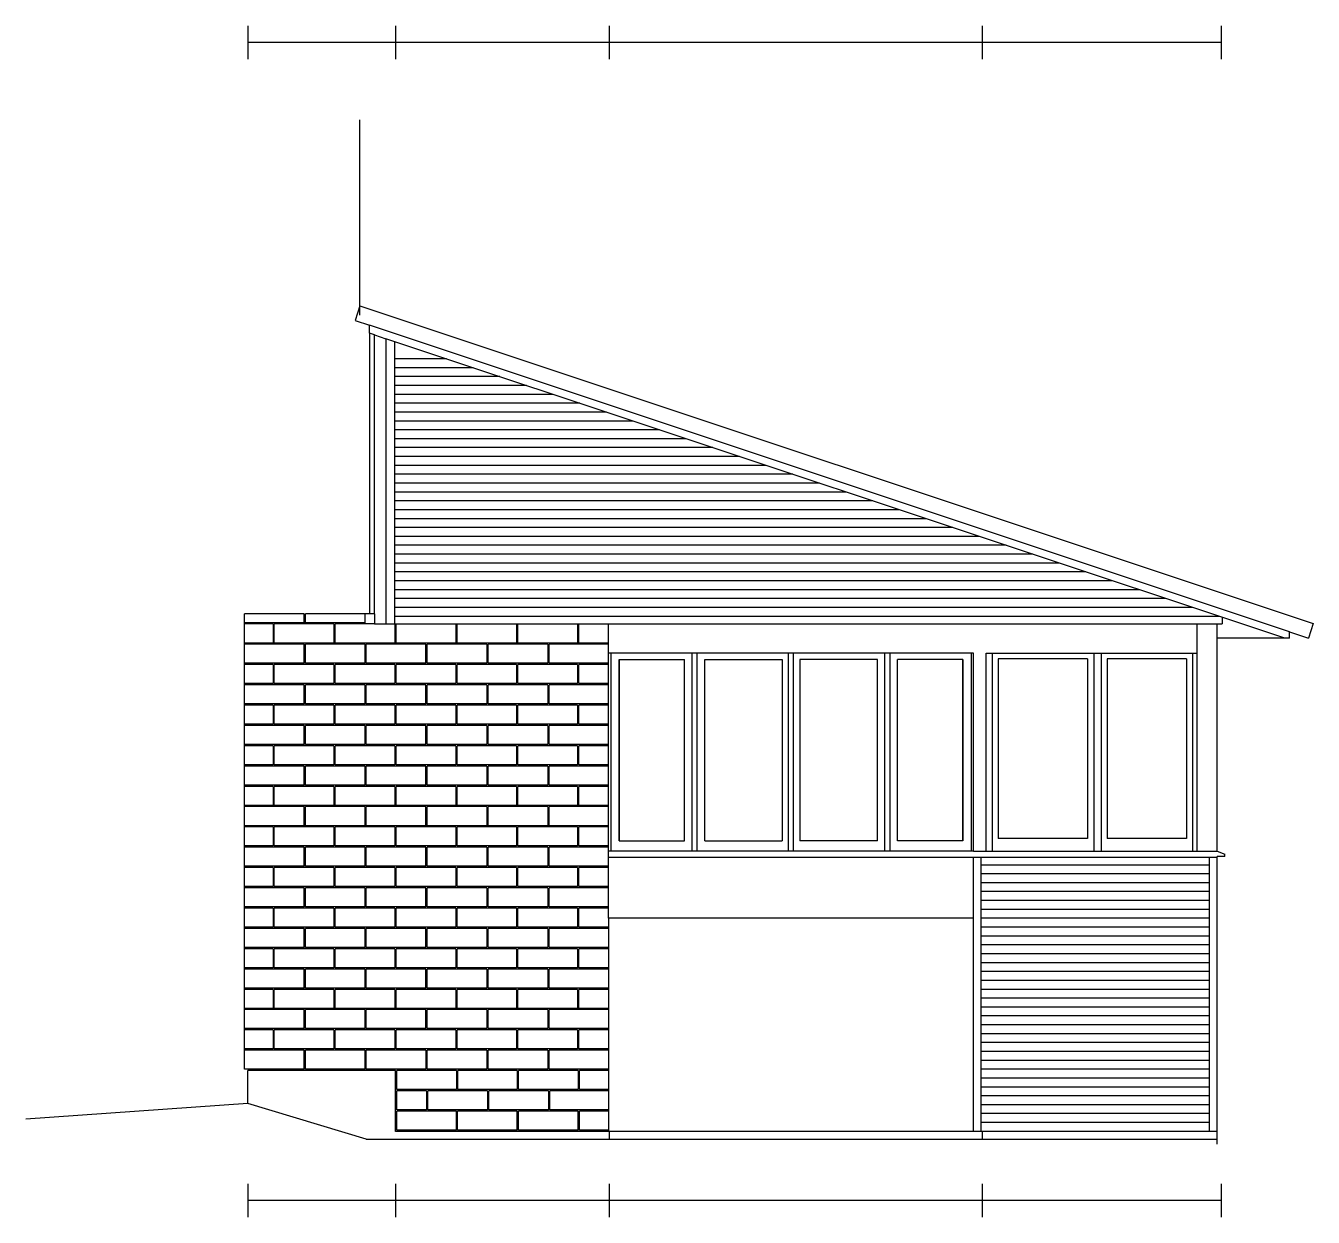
# Model space of a CAD drawing. Header units: inches. Extents: x 683 to 9370, y -498 to 3956.
# Drawn here: x 3461 to 3968, y -498 to -29 of the extents above; entities that cross this region are included whole.
import ezdxf

# ---------------------------------------------------------------- set-up
doc = ezdxf.new("R2010")
doc.units = ezdxf.units.IN
doc.header["$MEASUREMENT"] = 0
for name, color, linetype in [('blocks', 251, 'Continuous'), ('e1', 253, 'Continuous'), ('e2', 251, 'Continuous'), ('millwork', 40, 'Continuous'), ('walls', 7, 'Continuous')]:
    doc.layers.add(name, color=color, linetype=linetype)

msp = doc.modelspace()

# ---------------------------------------------------------------- linework, layer by layer
at = {"layer": 'blocks'}
for p, q in [((3570.82, -264.15), (3570.82, -260.65)), ((3571.32, -264.15), (3571.32, -260.65)), ((3594.82, -264.15), (3594.82, -260.65)), ((3570.82, -264.15), (3547.32, -264.15)), ((3558.56, -264.65), (3547.32, -264.65)), ((3558.56, -264.65), (3558.56, -272.15)), ((3582.56, -264.65), (3559.06, -264.65)), ((3559.06, -272.15), (3559.06, -264.65)), ((3594.82, -264.15), (3571.32, -264.15)), ((3582.56, -264.65), (3582.56, -272.15)), ((3598.57, -264.65), (3583.06, -264.65)), ((3583.06, -272.15), (3583.06, -264.65)), ((3606.56, -264.65), (3606.56, -272.15)), ((3607.06, -272.15), (3607.06, -264.65)), ((3630.56, -264.65), (3630.56, -272.15)), ((3631.06, -272.15), (3631.06, -264.65)), ((3654.56, -264.65), (3654.56, -272.15)), ((3655.06, -272.15), (3655.06, -264.65)), ((3678.56, -264.65), (3678.56, -272.15)), ((3679.06, -272.15), (3679.06, -264.65)), ((3558.56, -272.15), (3547.32, -272.15)), ((3570.82, -272.65), (3547.32, -272.65)), ((3582.56, -272.15), (3559.06, -272.15)), ((3570.82, -280.15), (3570.82, -272.65)), ((3594.82, -272.65), (3571.32, -272.65)), ((3571.32, -280.15), (3571.32, -272.65)), ((3606.56, -272.15), (3583.06, -272.15)), ((3594.82, -280.15), (3594.82, -272.65)), ((3595.32, -280.15), (3595.32, -272.65)), ((3618.82, -272.65), (3595.32, -272.65)), ((3630.56, -272.15), (3607.06, -272.15)), ((3618.82, -280.15), (3618.82, -272.65)), ((3642.82, -272.65), (3619.32, -272.65)), ((3619.32, -280.15), (3619.32, -272.65)), ((3654.56, -272.15), (3631.06, -272.15)), ((3642.82, -272.65), (3642.82, -280.15)), ((3666.82, -272.65), (3643.32, -272.65)), ((3643.32, -280.15), (3643.32, -272.65)), ((3678.56, -272.15), (3655.06, -272.15)), ((3666.82, -272.65), (3666.82, -280.15)), ((3690.82, -272.65), (3667.32, -272.65)), ((3667.32, -280.15), (3667.32, -272.65)), ((3690.81, -272.15), (3679.06, -272.15)), ((3570.82, -280.15), (3547.32, -280.15)), ((3558.56, -280.65), (3547.32, -280.65)), ((3558.56, -280.65), (3558.56, -288.15)), ((3582.56, -280.65), (3559.06, -280.65)), ((3559.06, -288.15), (3559.06, -280.65)), ((3594.82, -280.15), (3571.32, -280.15)), ((3582.56, -280.65), (3582.56, -288.15)), ((3583.06, -288.15), (3583.06, -280.65)), ((3606.56, -280.65), (3583.06, -280.65)), ((3618.82, -280.15), (3595.32, -280.15)), ((3606.56, -280.65), (3606.56, -288.15)), ((3630.56, -280.65), (3607.06, -280.65)), ((3607.06, -288.15), (3607.06, -280.65)), ((3642.82, -280.15), (3619.32, -280.15)), ((3630.56, -280.65), (3630.56, -288.15)), ((3631.06, -288.15), (3631.06, -280.65)), ((3654.56, -280.65), (3631.06, -280.65)), ((3666.82, -280.15), (3643.32, -280.15)), ((3654.56, -280.65), (3654.56, -288.15)), ((3678.56, -280.65), (3655.06, -280.65)), ((3655.06, -288.15), (3655.06, -280.65)), ((3690.82, -280.15), (3667.32, -280.15)), ((3678.56, -280.65), (3678.56, -288.15)), ((3679.06, -288.15), (3679.06, -280.65)), ((3690.81, -280.65), (3679.06, -280.65)), ((3558.56, -288.15), (3547.32, -288.15)), ((3570.82, -288.65), (3547.32, -288.65)), ((3582.56, -288.15), (3559.06, -288.15)), ((3570.82, -296.15), (3570.82, -288.65)), ((3594.82, -288.65), (3571.32, -288.65)), ((3571.32, -296.15), (3571.32, -288.65)), ((3606.56, -288.15), (3583.06, -288.15)), ((3594.82, -296.15), (3594.82, -288.65)), ((3618.82, -288.65), (3595.32, -288.65)), ((3595.32, -296.15), (3595.32, -288.65)), ((3630.56, -288.15), (3607.06, -288.15)), ((3618.82, -296.15), (3618.82, -288.65)), ((3642.82, -288.65), (3619.32, -288.65)), ((3619.32, -296.15), (3619.32, -288.65)), ((3654.56, -288.15), (3631.06, -288.15)), ((3642.82, -288.65), (3642.82, -296.15)), ((3666.82, -288.65), (3643.32, -288.65)), ((3643.32, -296.15), (3643.32, -288.65)), ((3678.56, -288.15), (3655.06, -288.15)), ((3666.82, -288.65), (3666.82, -296.15)), ((3690.82, -288.65), (3667.32, -288.65)), ((3667.32, -296.15), (3667.32, -288.65)), ((3690.81, -288.15), (3679.06, -288.15)), ((3570.82, -296.15), (3547.32, -296.15)), ((3558.56, -296.65), (3547.32, -296.65)), ((3558.56, -296.65), (3558.56, -304.15)), ((3582.56, -296.65), (3559.06, -296.65)), ((3559.06, -304.15), (3559.06, -296.65)), ((3594.82, -296.15), (3571.32, -296.15)), ((3582.56, -296.65), (3582.56, -304.15)), ((3583.06, -304.15), (3583.06, -296.65)), ((3606.56, -296.65), (3583.06, -296.65)), ((3618.82, -296.15), (3595.32, -296.15)), ((3606.56, -296.65), (3606.56, -304.15)), ((3630.56, -296.65), (3607.06, -296.65)), ((3607.06, -304.15), (3607.06, -296.65)), ((3642.82, -296.15), (3619.32, -296.15)), ((3630.56, -296.65), (3630.56, -304.15)), ((3631.06, -304.15), (3631.06, -296.65)), ((3654.56, -296.65), (3631.06, -296.65)), ((3666.82, -296.15), (3643.32, -296.15)), ((3654.56, -296.65), (3654.56, -304.15)), ((3678.56, -296.65), (3655.06, -296.65)), ((3655.06, -304.15), (3655.06, -296.65)), ((3690.82, -296.15), (3667.32, -296.15)), ((3678.56, -296.65), (3678.56, -304.15)), ((3679.06, -304.15), (3679.06, -296.65)), ((3690.81, -296.65), (3679.06, -296.65)), ((3558.56, -304.15), (3547.32, -304.15)), ((3582.56, -304.15), (3559.06, -304.15)), ((3606.56, -304.15), (3583.06, -304.15)), ((3630.56, -304.15), (3607.06, -304.15)), ((3654.56, -304.15), (3631.06, -304.15)), ((3678.56, -304.15), (3655.06, -304.15)), ((3690.81, -304.15), (3679.06, -304.15)), ((3570.82, -304.65), (3547.32, -304.65)), ((3570.82, -312.15), (3570.82, -304.65)), ((3594.82, -304.65), (3571.32, -304.65)), ((3571.32, -312.15), (3571.32, -304.65)), ((3594.82, -312.15), (3594.82, -304.65)), ((3595.32, -312.15), (3595.32, -304.65)), ((3618.82, -304.65), (3595.32, -304.65)), ((3618.82, -312.15), (3618.82, -304.65)), ((3642.82, -304.65), (3619.32, -304.65)), ((3619.32, -312.15), (3619.32, -304.65)), ((3642.82, -304.65), (3642.82, -312.15)), ((3666.82, -304.65), (3643.32, -304.65)), ((3643.32, -312.15), (3643.32, -304.65)), ((3666.82, -304.65), (3666.82, -312.15)), ((3690.82, -304.65), (3667.32, -304.65)), ((3667.32, -312.15), (3667.32, -304.65)), ((3570.82, -312.15), (3547.32, -312.15)), ((3558.56, -312.65), (3547.32, -312.65)), ((3558.56, -312.65), (3558.56, -320.15)), ((3582.56, -312.65), (3559.06, -312.65)), ((3559.06, -320.15), (3559.06, -312.65)), ((3594.82, -312.15), (3571.32, -312.15)), ((3582.56, -312.65), (3582.56, -320.15)), ((3583.06, -320.15), (3583.06, -312.65)), ((3606.56, -312.65), (3583.06, -312.65)), ((3618.82, -312.15), (3595.32, -312.15)), ((3606.56, -312.65), (3606.56, -320.15)), ((3630.56, -312.65), (3607.06, -312.65)), ((3607.06, -320.15), (3607.06, -312.65)), ((3642.82, -312.15), (3619.32, -312.15)), ((3630.56, -312.65), (3630.56, -320.15)), ((3631.06, -320.15), (3631.06, -312.65)), ((3654.56, -312.65), (3631.06, -312.65)), ((3666.82, -312.15), (3643.32, -312.15)), ((3654.56, -312.65), (3654.56, -320.15)), ((3678.56, -312.65), (3655.06, -312.65)), ((3655.06, -320.15), (3655.06, -312.65)), ((3690.82, -312.15), (3667.32, -312.15)), ((3678.56, -312.65), (3678.56, -320.15)), ((3679.06, -320.15), (3679.06, -312.65)), ((3690.81, -312.65), (3679.06, -312.65)), ((3558.56, -320.15), (3547.32, -320.15)), ((3570.82, -320.65), (3547.32, -320.65)), ((3582.56, -320.15), (3559.06, -320.15)), ((3570.82, -328.15), (3570.82, -320.65)), ((3594.82, -320.65), (3571.32, -320.65)), ((3571.32, -328.15), (3571.32, -320.65)), ((3606.56, -320.15), (3583.06, -320.15)), ((3594.82, -328.15), (3594.82, -320.65)), ((3595.32, -328.15), (3595.32, -320.65)), ((3618.82, -320.65), (3595.32, -320.65)), ((3630.56, -320.15), (3607.06, -320.15)), ((3618.82, -328.15), (3618.82, -320.65)), ((3642.82, -320.65), (3619.32, -320.65)), ((3619.32, -328.15), (3619.32, -320.65)), ((3654.56, -320.15), (3631.06, -320.15)), ((3642.82, -320.65), (3642.82, -328.15)), ((3666.82, -320.65), (3643.32, -320.65)), ((3643.32, -328.15), (3643.32, -320.65)), ((3678.56, -320.15), (3655.06, -320.15)), ((3666.82, -320.65), (3666.82, -328.15)), ((3690.82, -320.65), (3667.32, -320.65)), ((3667.32, -328.15), (3667.32, -320.65)), ((3690.81, -320.15), (3679.06, -320.15)), ((3570.82, -328.15), (3547.32, -328.15)), ((3558.56, -328.65), (3547.32, -328.65)), ((3558.56, -328.65), (3558.56, -336.15)), ((3582.56, -328.65), (3559.06, -328.65)), ((3559.06, -336.15), (3559.06, -328.65)), ((3594.82, -328.15), (3571.32, -328.15)), ((3582.56, -328.65), (3582.56, -336.15)), ((3583.06, -336.15), (3583.06, -328.65)), ((3606.56, -328.65), (3583.06, -328.65)), ((3618.82, -328.15), (3595.32, -328.15)), ((3606.56, -328.65), (3606.56, -336.15)), ((3630.56, -328.65), (3607.06, -328.65)), ((3607.06, -336.15), (3607.06, -328.65)), ((3642.82, -328.15), (3619.32, -328.15)), ((3630.56, -328.65), (3630.56, -336.15)), ((3631.06, -336.15), (3631.06, -328.65)), ((3654.56, -328.65), (3631.06, -328.65)), ((3666.82, -328.15), (3643.32, -328.15)), ((3654.56, -328.65), (3654.56, -336.15)), ((3678.56, -328.65), (3655.06, -328.65)), ((3655.06, -336.15), (3655.06, -328.65)), ((3690.82, -328.15), (3667.32, -328.15)), ((3678.56, -328.65), (3678.56, -336.15)), ((3679.06, -336.15), (3679.06, -328.65)), ((3690.81, -328.65), (3679.06, -328.65)), ((3558.56, -336.15), (3547.32, -336.15)), ((3570.82, -336.65), (3547.32, -336.65)), ((3582.56, -336.15), (3559.06, -336.15)), ((3570.82, -344.15), (3570.82, -336.65)), ((3571.32, -344.15), (3571.32, -336.65)), ((3594.82, -336.65), (3571.32, -336.65)), ((3606.56, -336.15), (3583.06, -336.15)), ((3594.82, -344.15), (3594.82, -336.65)), ((3595.32, -344.15), (3595.32, -336.65)), ((3618.82, -336.65), (3595.32, -336.65)), ((3630.56, -336.15), (3607.06, -336.15)), ((3618.82, -344.15), (3618.82, -336.65)), ((3619.32, -344.15), (3619.32, -336.65)), ((3642.82, -336.65), (3619.32, -336.65)), ((3654.56, -336.15), (3631.06, -336.15)), ((3642.82, -336.65), (3642.82, -344.15)), ((3643.32, -344.15), (3643.32, -336.65)), ((3666.82, -336.65), (3643.32, -336.65)), ((3678.56, -336.15), (3655.06, -336.15)), ((3666.82, -336.65), (3666.82, -344.15)), ((3667.32, -344.15), (3667.32, -336.65)), ((3690.82, -336.65), (3667.32, -336.65)), ((3690.81, -336.15), (3679.06, -336.15)), ((3570.82, -344.15), (3547.32, -344.15)), ((3558.56, -344.65), (3547.32, -344.65)), ((3558.56, -344.65), (3558.56, -352.15)), ((3582.56, -344.65), (3559.06, -344.65)), ((3559.06, -352.15), (3559.06, -344.65)), ((3594.82, -344.15), (3571.32, -344.15)), ((3582.56, -344.65), (3582.56, -352.15)), ((3583.06, -352.15), (3583.06, -344.65)), ((3606.56, -344.65), (3583.06, -344.65)), ((3618.82, -344.15), (3595.32, -344.15)), ((3606.56, -344.65), (3606.56, -352.15)), ((3630.56, -344.65), (3607.06, -344.65)), ((3607.06, -352.15), (3607.06, -344.65)), ((3642.82, -344.15), (3619.32, -344.15)), ((3630.56, -344.65), (3630.56, -352.15)), ((3631.06, -352.15), (3631.06, -344.65)), ((3654.56, -344.65), (3631.06, -344.65)), ((3666.82, -344.15), (3643.32, -344.15)), ((3654.56, -344.65), (3654.56, -352.15)), ((3678.56, -344.65), (3655.06, -344.65)), ((3655.06, -352.15), (3655.06, -344.65)), ((3690.82, -344.15), (3667.32, -344.15)), ((3678.56, -344.65), (3678.56, -352.15)), ((3679.06, -352.15), (3679.06, -344.65)), ((3690.81, -344.65), (3679.06, -344.65)), ((3558.56, -352.15), (3547.32, -352.15)), ((3570.82, -352.65), (3547.32, -352.65)), ((3582.56, -352.15), (3559.06, -352.15)), ((3570.82, -360.15), (3570.82, -352.65)), ((3594.82, -352.65), (3571.32, -352.65)), ((3571.32, -360.15), (3571.32, -352.65)), ((3606.56, -352.15), (3583.06, -352.15)), ((3594.82, -360.15), (3594.82, -352.65)), ((3595.32, -360.15), (3595.32, -352.65)), ((3618.82, -352.65), (3595.32, -352.65)), ((3630.56, -352.15), (3607.06, -352.15)), ((3618.82, -360.15), (3618.82, -352.65)), ((3642.82, -352.65), (3619.32, -352.65)), ((3619.32, -360.15), (3619.32, -352.65)), ((3654.56, -352.15), (3631.06, -352.15)), ((3642.82, -352.65), (3642.82, -360.15)), ((3666.82, -352.65), (3643.32, -352.65)), ((3643.32, -360.15), (3643.32, -352.65)), ((3678.56, -352.15), (3655.06, -352.15)), ((3666.82, -352.65), (3666.82, -360.15)), ((3690.82, -352.65), (3667.32, -352.65)), ((3667.32, -360.15), (3667.32, -352.65)), ((3690.81, -352.15), (3679.06, -352.15)), ((3570.82, -360.15), (3547.32, -360.15)), ((3594.82, -360.15), (3571.32, -360.15)), ((3618.82, -360.15), (3595.32, -360.15)), ((3642.82, -360.15), (3619.32, -360.15)), ((3666.82, -360.15), (3643.32, -360.15)), ((3690.82, -360.15), (3667.32, -360.15)), ((3558.56, -360.65), (3547.32, -360.65)), ((3558.56, -360.65), (3558.56, -368.15)), ((3582.56, -360.65), (3559.06, -360.65)), ((3559.06, -368.15), (3559.06, -360.65)), ((3582.56, -360.65), (3582.56, -368.15)), ((3606.56, -360.65), (3583.06, -360.65)), ((3583.06, -368.15), (3583.06, -360.65)), ((3606.56, -360.65), (3606.56, -368.15)), ((3630.56, -360.65), (3607.06, -360.65)), ((3607.06, -368.15), (3607.06, -360.65)), ((3630.56, -360.65), (3630.56, -368.15)), ((3654.56, -360.65), (3631.06, -360.65)), ((3631.06, -368.15), (3631.06, -360.65)), ((3654.56, -360.65), (3654.56, -368.15)), ((3678.56, -360.65), (3655.06, -360.65)), ((3655.06, -368.15), (3655.06, -360.65)), ((3678.56, -360.65), (3678.56, -368.15)), ((3690.81, -360.65), (3679.06, -360.65)), ((3679.06, -368.15), (3679.06, -360.65)), ((3558.56, -368.15), (3547.32, -368.15)), ((3570.82, -368.65), (3547.32, -368.65)), ((3582.56, -368.15), (3559.06, -368.15)), ((3570.82, -376.15), (3570.82, -368.65)), ((3571.32, -376.15), (3571.32, -368.65)), ((3594.82, -368.65), (3571.32, -368.65)), ((3606.56, -368.15), (3583.06, -368.15)), ((3594.82, -376.15), (3594.82, -368.65)), ((3595.32, -376.15), (3595.32, -368.65)), ((3618.82, -368.65), (3595.32, -368.65)), ((3630.56, -368.15), (3607.06, -368.15)), ((3618.82, -376.15), (3618.82, -368.65)), ((3642.82, -368.65), (3619.32, -368.65)), ((3619.32, -376.15), (3619.32, -368.65)), ((3654.56, -368.15), (3631.06, -368.15)), ((3642.82, -368.65), (3642.82, -376.15)), ((3643.32, -376.15), (3643.32, -368.65)), ((3666.82, -368.65), (3643.32, -368.65)), ((3678.56, -368.15), (3655.06, -368.15)), ((3666.82, -368.65), (3666.82, -376.15)), ((3690.82, -368.65), (3667.32, -368.65)), ((3667.32, -376.15), (3667.32, -368.65)), ((3690.81, -368.15), (3679.06, -368.15)), ((3570.82, -376.15), (3547.32, -376.15)), ((3558.56, -376.65), (3547.32, -376.65)), ((3558.56, -376.65), (3558.56, -384.15)), ((3582.56, -376.65), (3559.06, -376.65)), ((3559.06, -384.15), (3559.06, -376.65)), ((3594.82, -376.15), (3571.32, -376.15)), ((3582.56, -376.65), (3582.56, -384.15)), ((3606.56, -376.65), (3583.06, -376.65)), ((3583.06, -384.15), (3583.06, -376.65)), ((3618.82, -376.15), (3595.32, -376.15)), ((3606.56, -376.65), (3606.56, -384.15)), ((3630.56, -376.65), (3607.06, -376.65)), ((3607.06, -384.15), (3607.06, -376.65)), ((3642.82, -376.15), (3619.32, -376.15)), ((3630.56, -376.65), (3630.56, -384.15)), ((3654.56, -376.65), (3631.06, -376.65)), ((3631.06, -384.15), (3631.06, -376.65)), ((3666.82, -376.15), (3643.32, -376.15)), ((3654.56, -376.65), (3654.56, -384.15)), ((3678.56, -376.65), (3655.06, -376.65)), ((3655.06, -384.15), (3655.06, -376.65)), ((3690.82, -376.15), (3667.32, -376.15)), ((3678.56, -376.65), (3678.56, -384.15)), ((3690.81, -376.65), (3679.06, -376.65)), ((3679.06, -384.15), (3679.06, -376.65)), ((3558.56, -384.15), (3547.32, -384.15)), ((3570.82, -384.65), (3547.32, -384.65)), ((3582.56, -384.15), (3559.06, -384.15)), ((3570.82, -392.15), (3570.82, -384.65)), ((3594.82, -384.65), (3571.32, -384.65)), ((3571.32, -392.15), (3571.32, -384.65)), ((3606.56, -384.15), (3583.06, -384.15)), ((3594.82, -392.15), (3594.82, -384.65)), ((3595.32, -392.15), (3595.32, -384.65)), ((3618.82, -384.65), (3595.32, -384.65)), ((3630.56, -384.15), (3607.06, -384.15)), ((3618.82, -392.15), (3618.82, -384.65)), ((3642.82, -384.65), (3619.32, -384.65)), ((3619.32, -392.15), (3619.32, -384.65)), ((3654.56, -384.15), (3631.06, -384.15)), ((3642.82, -384.65), (3642.82, -392.15)), ((3666.82, -384.65), (3643.32, -384.65)), ((3643.32, -392.15), (3643.32, -384.65)), ((3678.56, -384.15), (3655.06, -384.15)), ((3666.82, -384.65), (3666.82, -392.15)), ((3690.82, -384.65), (3667.32, -384.65)), ((3667.32, -392.15), (3667.32, -384.65)), ((3690.81, -384.15), (3679.06, -384.15)), ((3570.82, -392.15), (3547.32, -392.15)), ((3558.56, -392.65), (3547.32, -392.65)), ((3558.56, -392.65), (3558.56, -400.15)), ((3582.56, -392.65), (3559.06, -392.65)), ((3559.06, -400.15), (3559.06, -392.65)), ((3594.82, -392.15), (3571.32, -392.15)), ((3582.56, -392.65), (3582.56, -400.15)), ((3583.06, -400.15), (3583.06, -392.65)), ((3606.56, -392.65), (3583.06, -392.65)), ((3618.82, -392.15), (3595.32, -392.15)), ((3606.56, -392.65), (3606.56, -400.15)), ((3630.56, -392.65), (3607.06, -392.65)), ((3607.06, -400.15), (3607.06, -392.65)), ((3642.82, -392.15), (3619.32, -392.15)), ((3630.56, -392.65), (3630.56, -400.15)), ((3631.06, -400.15), (3631.06, -392.65)), ((3654.56, -392.65), (3631.06, -392.65)), ((3666.82, -392.15), (3643.32, -392.15)), ((3654.56, -392.65), (3654.56, -400.15)), ((3678.56, -392.65), (3655.06, -392.65)), ((3655.06, -400.15), (3655.06, -392.65)), ((3690.82, -392.15), (3667.32, -392.15)), ((3678.56, -392.65), (3678.56, -400.15)), ((3679.06, -400.15), (3679.06, -392.65)), ((3690.81, -392.65), (3679.06, -392.65)), ((3558.56, -400.15), (3547.32, -400.15)), ((3570.82, -400.65), (3547.32, -400.65)), ((3582.56, -400.15), (3559.06, -400.15)), ((3570.82, -408.15), (3570.82, -400.65)), ((3594.82, -400.65), (3571.32, -400.65)), ((3571.32, -408.15), (3571.32, -400.65)), ((3606.56, -400.15), (3583.06, -400.15)), ((3594.82, -408.15), (3594.82, -400.65)), ((3595.32, -408.15), (3595.32, -400.65)), ((3618.82, -400.65), (3595.32, -400.65)), ((3630.56, -400.15), (3607.06, -400.15)), ((3618.82, -408.15), (3618.82, -400.65)), ((3642.82, -400.65), (3619.32, -400.65)), ((3619.32, -408.15), (3619.32, -400.65)), ((3654.56, -400.15), (3631.06, -400.15)), ((3642.82, -400.65), (3642.82, -408.15)), ((3666.82, -400.65), (3643.32, -400.65)), ((3643.32, -408.15), (3643.32, -400.65)), ((3678.56, -400.15), (3655.06, -400.15)), ((3666.82, -400.65), (3666.82, -408.15)), ((3690.82, -400.65), (3667.32, -400.65)), ((3667.32, -408.15), (3667.32, -400.65)), ((3690.81, -400.15), (3679.06, -400.15)), ((3570.82, -408.15), (3547.32, -408.15)), ((3558.56, -408.65), (3547.32, -408.65)), ((3558.56, -408.65), (3558.56, -416.15)), ((3559.06, -416.15), (3559.06, -408.65)), ((3582.56, -408.65), (3559.06, -408.65)), ((3594.82, -408.15), (3571.32, -408.15)), ((3582.56, -408.65), (3582.56, -416.15)), ((3583.06, -416.15), (3583.06, -408.65)), ((3606.56, -408.65), (3583.06, -408.65)), ((3618.82, -408.15), (3595.32, -408.15)), ((3606.56, -408.65), (3606.56, -416.15)), ((3630.56, -408.65), (3607.06, -408.65)), ((3607.06, -416.15), (3607.06, -408.65)), ((3642.82, -408.15), (3619.32, -408.15)), ((3630.56, -408.65), (3630.56, -416.15)), ((3631.06, -416.15), (3631.06, -408.65)), ((3654.56, -408.65), (3631.06, -408.65)), ((3666.82, -408.15), (3643.32, -408.15)), ((3654.56, -408.65), (3654.56, -416.15)), ((3655.06, -416.15), (3655.06, -408.65)), ((3678.56, -408.65), (3655.06, -408.65)), ((3690.82, -408.15), (3667.32, -408.15)), ((3678.56, -408.65), (3678.56, -416.15)), ((3679.06, -416.15), (3679.06, -408.65)), ((3690.81, -408.65), (3679.06, -408.65)), ((3558.56, -416.15), (3547.32, -416.15)), ((3570.82, -416.65), (3547.32, -416.65)), ((3582.56, -416.15), (3559.06, -416.15)), ((3570.82, -424.15), (3570.82, -416.65)), ((3594.82, -416.65), (3571.32, -416.65)), ((3571.32, -424.15), (3571.32, -416.65)), ((3606.56, -416.15), (3583.06, -416.15)), ((3594.82, -424.15), (3594.82, -416.65)), ((3595.32, -424.15), (3595.32, -416.65)), ((3618.82, -416.65), (3595.32, -416.65)), ((3630.56, -416.15), (3607.06, -416.15)), ((3618.82, -424.15), (3618.82, -416.65)), ((3642.82, -416.65), (3619.32, -416.65)), ((3619.32, -424.15), (3619.32, -416.65)), ((3654.56, -416.15), (3631.06, -416.15)), ((3642.82, -416.65), (3642.82, -424.15)), ((3666.82, -416.65), (3643.32, -416.65)), ((3643.32, -424.15), (3643.32, -416.65)), ((3678.56, -416.15), (3655.06, -416.15)), ((3666.82, -416.65), (3666.82, -424.15)), ((3690.82, -416.65), (3667.32, -416.65)), ((3667.32, -424.15), (3667.32, -416.65)), ((3690.81, -416.15), (3679.06, -416.15)), ((3570.82, -424.15), (3547.32, -424.15)), ((3558.56, -424.65), (3547.32, -424.65)), ((3558.56, -424.65), (3558.56, -432.15)), ((3582.56, -424.65), (3559.06, -424.65)), ((3559.06, -432.15), (3559.06, -424.65)), ((3594.82, -424.15), (3571.32, -424.15)), ((3582.56, -424.65), (3582.56, -432.15)), ((3583.06, -432.15), (3583.06, -424.65)), ((3606.56, -424.65), (3583.06, -424.65)), ((3618.82, -424.15), (3595.32, -424.15)), ((3606.56, -424.65), (3606.56, -432.15)), ((3630.56, -424.65), (3607.06, -424.65)), ((3607.06, -432.15), (3607.06, -424.65)), ((3642.82, -424.15), (3619.32, -424.15)), ((3630.56, -424.65), (3630.56, -432.15)), ((3631.06, -432.15), (3631.06, -424.65)), ((3654.56, -424.65), (3631.06, -424.65)), ((3666.82, -424.15), (3643.32, -424.15)), ((3654.56, -424.65), (3654.56, -432.15)), ((3678.56, -424.65), (3655.06, -424.65)), ((3655.06, -432.15), (3655.06, -424.65)), ((3690.82, -424.15), (3667.32, -424.15)), ((3678.56, -424.65), (3678.56, -432.15)), ((3690.81, -424.65), (3679.06, -424.65)), ((3679.06, -432.15), (3679.06, -424.65)), ((3558.56, -432.15), (3547.32, -432.15)), ((3570.82, -432.65), (3547.32, -432.65)), ((3582.56, -432.15), (3559.06, -432.15)), ((3570.82, -440.15), (3570.82, -432.65)), ((3594.82, -432.65), (3571.32, -432.65)), ((3571.32, -440.15), (3571.32, -432.65)), ((3606.56, -432.15), (3583.06, -432.15)), ((3594.82, -440.15), (3594.82, -432.65)), ((3618.82, -432.65), (3595.32, -432.65)), ((3595.32, -440.15), (3595.32, -432.65)), ((3630.56, -432.15), (3607.06, -432.15)), ((3618.82, -432.65), (3618.82, -440.15)), ((3642.82, -432.65), (3619.32, -432.65)), ((3619.32, -440.15), (3619.32, -432.65)), ((3654.56, -432.15), (3631.06, -432.15)), ((3642.82, -432.65), (3642.82, -440.15)), ((3666.82, -432.65), (3643.32, -432.65)), ((3643.32, -440.15), (3643.32, -432.65)), ((3678.56, -432.15), (3655.06, -432.15)), ((3666.82, -432.65), (3666.82, -440.15)), ((3690.82, -432.65), (3667.32, -432.65)), ((3667.32, -440.15), (3667.32, -432.65)), ((3690.81, -432.15), (3679.06, -432.15)), ((3570.82, -440.15), (3547.32, -440.15)), ((3594.82, -440.15), (3571.32, -440.15)), ((3618.82, -440.15), (3595.32, -440.15)), ((3630.82, -440.65), (3607.32, -440.65)), ((3607.32, -448.15), (3607.32, -440.65)), ((3642.82, -440.15), (3619.32, -440.15)), ((3630.82, -440.65), (3630.82, -448.15)), ((3631.32, -448.15), (3631.32, -440.65)), ((3654.82, -440.65), (3631.32, -440.65)), ((3666.82, -440.15), (3643.32, -440.15)), ((3654.82, -440.65), (3654.82, -448.15)), ((3678.82, -440.65), (3655.32, -440.65)), ((3655.32, -448.15), (3655.32, -440.65)), ((3690.82, -440.15), (3667.32, -440.15)), ((3678.82, -440.65), (3678.82, -448.15)), ((3690.82, -440.65), (3679.32, -440.65)), ((3679.32, -448.15), (3679.32, -440.65)), ((3630.81, -448.15), (3607.31, -448.15)), ((3607.32, -456.15), (3607.32, -448.65)), ((3619.07, -448.65), (3607.32, -448.65)), ((3619.07, -448.65), (3619.07, -456.15)), ((3643.07, -448.65), (3619.57, -448.65)), ((3619.57, -456.15), (3619.57, -448.65)), ((3654.81, -448.15), (3631.31, -448.15)), ((3643.07, -448.65), (3643.07, -456.15)), ((3643.57, -456.15), (3643.57, -448.65)), ((3667.07, -448.65), (3643.57, -448.65)), ((3678.81, -448.15), (3655.31, -448.15)), ((3667.07, -448.65), (3667.07, -456.15)), ((3690.82, -448.65), (3667.57, -448.65)), ((3667.57, -456.15), (3667.57, -448.65)), ((3690.81, -448.15), (3679.31, -448.15)), ((3619.07, -456.15), (3607.32, -456.15)), ((3643.07, -456.15), (3619.57, -456.15)), ((3667.07, -456.15), (3643.57, -456.15)), ((3690.82, -456.15), (3667.57, -456.15)), ((3630.81, -456.65), (3607.31, -456.65)), ((3607.32, -464.15), (3607.32, -456.65)), ((3630.81, -464.15), (3630.81, -456.65)), ((3631.31, -464.15), (3631.31, -456.65)), ((3654.81, -456.65), (3631.31, -456.65)), ((3654.81, -464.15), (3654.81, -456.65)), ((3678.81, -456.65), (3655.31, -456.65)), ((3655.31, -464.15), (3655.31, -456.65)), ((3678.81, -464.15), (3678.81, -456.65)), ((3690.82, -456.65), (3679.31, -456.65)), ((3679.31, -464.15), (3679.31, -456.65)), ((3630.81, -464.15), (3607.31, -464.15)), ((3654.81, -464.15), (3631.31, -464.15)), ((3678.81, -464.15), (3655.31, -464.15)), ((3690.82, -464.15), (3679.31, -464.15))]:
    msp.add_line(p, q, dxfattribs=at)
at = {"layer": 'e1'}
for p, q in [((3598.57, -150.7), (3603.07, -152.2)), ((3603.07, -152.2), (3603.07, -264.65)), ((3598.57, -260.65), (3598.57, -264.65)), ((3598.57, -264.65), (3932.57, -264.65)), ((3690.81, -380.65), (3690.81, -264.65)), ((3930.57, -270.21), (3930.57, -264.65)), ((3959.07, -270.21), (3930.57, -270.21)), ((3933.57, -356.31), (3930.57, -356.31))]:
    msp.add_line(p, q, dxfattribs=at)
at = {"layer": 'e2'}
for p, q in [((3548.57, -28.86), (3548.57, -42.01)), ((3606.82, -28.86), (3606.82, -42.01)), ((3691.07, -28.86), (3691.07, -42.01)), ((3837.94, -28.86), (3837.94, -42.01)), ((3932.19, -28.86), (3932.19, -42.01)), ((3932.19, -35.43), (3548.57, -35.43)), ((3959.07, -267.71), (3596.57, -146.87)), ((3596.57, -150.04), (3596.57, -260.65)), ((3957.23, -270.25), (3603.07, -152.2)), ((3606.57, -264.65), (3606.57, -153.37)), ((3626.9, -160.15), (3606.57, -160.15)), ((3637.4, -163.65), (3606.57, -163.65)), ((3647.9, -167.15), (3606.57, -167.15)), ((3658.4, -170.65), (3606.57, -170.65)), ((3668.9, -174.15), (3606.57, -174.15)), ((3679.4, -177.65), (3606.57, -177.65)), ((3689.9, -181.15), (3606.57, -181.15)), ((3700.4, -184.65), (3606.57, -184.65)), ((3710.9, -188.15), (3606.57, -188.15)), ((3721.4, -191.65), (3606.57, -191.65)), ((3731.9, -195.15), (3606.57, -195.15)), ((3742.4, -198.65), (3606.57, -198.65)), ((3752.9, -202.15), (3606.57, -202.15)), ((3763.4, -205.65), (3606.57, -205.65)), ((3773.9, -209.15), (3606.57, -209.15)), ((3784.4, -212.65), (3606.57, -212.65)), ((3794.9, -216.15), (3606.57, -216.15)), ((3805.4, -219.65), (3606.57, -219.65)), ((3815.9, -223.15), (3606.57, -223.15)), ((3826.4, -226.65), (3606.57, -226.65)), ((3836.9, -230.15), (3606.57, -230.15)), ((3847.4, -233.65), (3606.57, -233.65)), ((3857.9, -237.15), (3606.57, -237.15)), ((3868.4, -240.65), (3606.57, -240.65)), ((3878.9, -244.15), (3606.57, -244.15)), ((3889.4, -247.65), (3606.57, -247.65)), ((3899.9, -251.15), (3606.57, -251.15)), ((3910.4, -254.65), (3606.57, -254.65)), ((3920.9, -258.15), (3606.57, -258.15)), ((3931.4, -261.65), (3606.57, -261.65)), ((3932.57, -262.04), (3932.57, -264.65)), ((3922.57, -264.65), (3922.57, -354.15)), ((3834.57, -276.19), (3690.81, -276.19)), ((3691.69, -276.19), (3691.69, -354.15)), ((3694.94, -350.15), (3694.94, -278.69)), ((3694.94, -278.69), (3694.94, -350.15)), ((3694.94, -278.69), (3720.69, -278.69)), ((3720.69, -350.15), (3720.69, -278.69)), ((3723.69, -354.15), (3723.69, -276.19)), ((3725.69, -354.15), (3725.69, -276.19)), ((3728.69, -350.15), (3728.69, -278.69)), ((3728.69, -278.69), (3759.19, -278.69)), ((3759.19, -278.69), (3759.19, -350.15)), ((3761.69, -354.15), (3761.69, -276.19)), ((3763.69, -354.15), (3763.69, -276.19)), ((3766.19, -278.69), (3766.19, -350.15)), ((3796.69, -278.69), (3766.19, -278.69)), ((3796.69, -350.15), (3796.69, -278.69)), ((3799.69, -354.15), (3799.69, -276.19)), ((3801.69, -354.15), (3801.69, -276.19)), ((3804.69, -350.15), (3804.69, -278.69)), ((3830.44, -278.69), (3804.69, -278.69)), ((3830.44, -278.69), (3830.44, -350.15)), ((3830.44, -350.15), (3830.44, -278.69)), ((3833.69, -276.19), (3833.69, -354.15)), ((3834.57, -354.15), (3834.57, -276.19)), ((3839.57, -354.15), (3839.57, -276.19)), ((3839.57, -276.19), (3922.57, -276.19)), ((3842.1, -354.15), (3842.1, -276.19)), ((3842.1, -276.19), (3921.07, -276.19)), ((3844.35, -278.44), (3844.35, -349.23)), ((3879.57, -278.44), (3844.35, -278.44)), ((3879.57, -278.44), (3879.57, -349.23)), ((3882.07, -354.15), (3882.07, -276.19)), ((3885.07, -354.15), (3885.07, -276.19)), ((3887.32, -278.44), (3887.32, -349.23)), ((3918.57, -278.44), (3887.32, -278.44)), ((3918.57, -278.44), (3918.57, -349.23)), ((3921.07, -354.15), (3921.07, -276.19)), ((3879.57, -349.23), (3844.35, -349.23)), ((3918.57, -349.23), (3887.32, -349.23)), ((3834.57, -354.15), (3690.81, -354.15)), ((3694.94, -350.15), (3720.69, -350.15)), ((3728.69, -350.15), (3759.19, -350.15)), ((3796.69, -350.15), (3766.19, -350.15)), ((3830.44, -350.15), (3804.69, -350.15)), ((3834.57, -354.15), (3930.57, -354.15)), ((3842.1, -354.15), (3922.57, -354.15)), ((3930.57, -356.65), (3690.81, -356.65)), ((3834.57, -380.65), (3834.57, -356.65)), ((3837.57, -464.65), (3837.57, -356.65)), ((3927.57, -359.65), (3837.57, -359.65)), ((3927.57, -464.65), (3927.57, -356.65)), ((3927.57, -363.15), (3837.57, -363.15)), ((3927.57, -366.65), (3837.57, -366.65)), ((3927.57, -370.15), (3837.57, -370.15)), ((3927.57, -373.65), (3837.57, -373.65)), ((3927.57, -377.15), (3837.57, -377.15)), ((3927.57, -380.65), (3837.57, -380.65)), ((3927.57, -384.15), (3837.57, -384.15)), ((3927.57, -387.65), (3837.57, -387.65)), ((3927.57, -391.15), (3837.57, -391.15)), ((3927.57, -394.65), (3837.57, -394.65)), ((3927.57, -398.15), (3837.57, -398.15)), ((3927.57, -401.65), (3837.57, -401.65)), ((3927.57, -405.15), (3837.57, -405.15)), ((3927.57, -408.65), (3837.57, -408.65)), ((3927.57, -412.15), (3837.57, -412.15)), ((3927.57, -415.65), (3837.57, -415.65)), ((3927.57, -419.15), (3837.57, -419.15)), ((3927.57, -422.65), (3837.57, -422.65)), ((3927.57, -426.15), (3837.57, -426.15)), ((3927.57, -429.65), (3837.57, -429.65)), ((3927.57, -433.15), (3837.57, -433.15)), ((3606.82, -440.65), (3548.57, -440.65)), ((3606.82, -464.65), (3606.82, -440.65)), ((3927.57, -436.65), (3837.57, -436.65)), ((3927.57, -440.15), (3837.57, -440.15)), ((3927.57, -443.65), (3837.57, -443.65)), ((3927.57, -447.15), (3837.57, -447.15)), ((3927.57, -450.65), (3837.57, -450.65)), ((3927.57, -454.15), (3837.57, -454.15)), ((3927.57, -457.65), (3837.57, -457.65)), ((3927.57, -461.15), (3837.57, -461.15)), ((3691.07, -464.65), (3606.82, -464.65)), ((3930.57, -464.65), (3691.07, -464.65)), ((3691.07, -464.65), (3691.07, -467.65)), ((3837.94, -464.65), (3837.94, -467.65)), ((3548.57, -485.34), (3548.57, -498.48)), ((3606.82, -485.34), (3606.82, -498.48)), ((3691.07, -485.34), (3691.07, -498.48)), ((3837.94, -485.34), (3837.94, -498.48)), ((3932.19, -485.34), (3932.19, -498.48)), ((3932.19, -491.91), (3548.57, -491.91))]:
    msp.add_line(p, q, dxfattribs=at)
at = {"layer": 'millwork'}
msp.add_line((3592.77, -142.89), (3592.77, -65.94), dxfattribs=at)
at = {"layer": 'walls'}
for p, q in [((3592.77, -139.28), (3590.87, -144.98)), ((3592.77, -139.28), (3968.46, -264.51)), ((3590.87, -144.98), (3596.57, -146.87)), ((3596.57, -150.04), (3596.57, -146.87)), ((3598.57, -150.7), (3596.57, -150.04)), ((3598.57, -260.65), (3598.57, -150.7)), ((3547.32, -440.15), (3547.32, -260.65)), ((3570.82, -260.65), (3547.32, -260.65)), ((3598.57, -260.65), (3571.32, -260.65)), ((3959.07, -270.21), (3959.07, -267.71)), ((3959.07, -267.71), (3966.57, -270.21)), ((3968.46, -264.51), (3966.57, -270.21)), ((3930.57, -354.15), (3930.57, -270.21)), ((3930.57, -354.15), (3933.57, -355.31)), ((3930.57, -469.65), (3930.57, -356.31)), ((3933.57, -356.31), (3933.57, -355.31)), ((3834.57, -380.65), (3690.81, -380.65)), ((3690.81, -380.65), (3690.81, -464.65)), ((3834.57, -464.65), (3834.57, -380.65)), ((3548.57, -453.6), (3548.57, -440.65)), ((3548.57, -453.6), (3461.11, -459.77)), ((3595.24, -467.65), (3548.57, -453.6)), ((3595.24, -467.65), (3930.57, -467.65))]:
    msp.add_line(p, q, dxfattribs=at)

doc.saveas('drawing.dxf')
